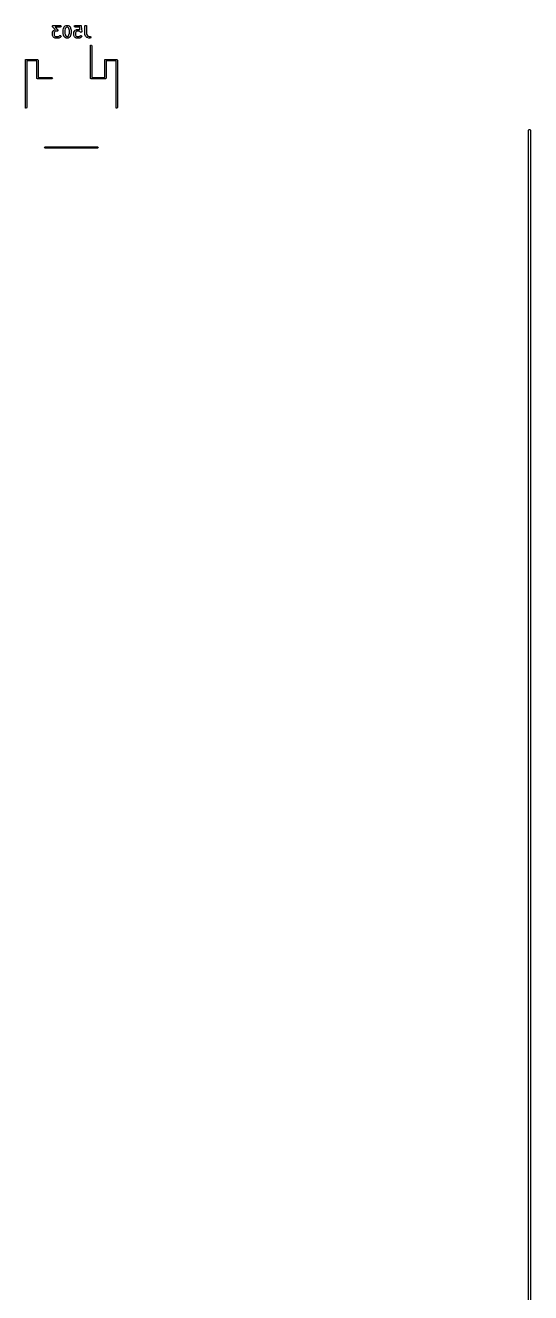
# Model space of a CAD drawing. Extents: x 54 to 297, y -260 to -31.
# Drawn here: x 181.9 to 227.1, y -147 to -33.6 of the extents above; entities that cross this region are included whole.
import ezdxf

# ---------------------------------------------------------------- set-up
doc = ezdxf.new("R2010")
doc.units = 0
doc.layers.add('BLACK', color=7, linetype='CONTINUOUS')

msp = doc.modelspace()

# ---------------------------------------------------------------- linework, layer by layer
at = {"layer": 'BLACK', "linetype": 'CONTINUOUS'}
for p, q in [((184.307, -33.6394), (184.31, -33.6342)), ((184.311, -33.6593), (184.307, -33.6394)), ((184.31, -33.6282), (184.323, -33.6124)), ((184.31, -33.6342), (184.31, -33.6282)), ((184.311, -33.6795), (184.311, -33.6593)), ((184.315, -33.6868), (184.311, -33.6795)), ((184.316, -33.6899), (184.315, -33.6868)), ((184.319, -33.6921), (184.316, -33.6899)), ((184.325, -33.7018), (184.319, -33.6921)), ((184.323, -33.6124), (184.333, -33.5949)), ((184.552, -33.962), (184.325, -33.7018)), ((184.333, -33.5949), (184.338, -33.5929)), ((184.338, -33.5929), (184.342, -33.5882)), ((184.342, -33.5882), (184.362, -33.5843)), ((184.362, -33.5843), (184.381, -33.5774)), ((184.381, -33.5774), (185, -33.5774)), ((184.423, -34.0279), (184.442, -34.0151)), ((184.442, -34.0151), (184.443, -34.0139)), ((184.443, -34.0139), (184.538, -33.9663)), ((184.538, -33.9663), (184.552, -33.962)), ((185, -33.7274), (184.546, -33.7274)), ((184.546, -33.7274), (184.771, -33.9839)), ((184.771, -33.9839), (184.777, -33.9936)), ((184.777, -33.9936), (184.779, -33.9958)), ((184.779, -33.9958), (184.78, -33.9989)), ((184.78, -33.9989), (184.784, -34.0062)), ((184.784, -34.0062), (184.785, -34.0264)), ((185, -33.5774), (185.026, -33.5819)), ((185.048, -33.7098), (185, -33.7274)), ((185.026, -33.5819), (185.065, -33.6149)), ((185.074, -33.6654), (185.048, -33.7098)), ((185.065, -33.6149), (185.074, -33.6654)), ((185.261, -34.0151), (185.308, -33.8247)), ((185.261, -34.0186), (185.261, -34.0151)), ((185.308, -33.8247), (185.313, -33.8128)), ((185.313, -33.8128), (185.314, -33.8093)), ((185.314, -33.8093), (185.361, -33.7141)), ((185.361, -33.7141), (185.375, -33.6961)), ((185.375, -33.6961), (185.376, -33.6946)), ((185.376, -33.6946), (185.423, -33.647)), ((185.452, -33.869), (185.408, -34.0426)), ((185.423, -33.647), (185.442, -33.6341)), ((185.442, -33.6341), (185.443, -33.6329)), ((185.443, -33.6329), (185.538, -33.5853)), ((185.49, -33.792), (185.452, -33.869)), ((185.521, -33.7616), (185.49, -33.792)), ((185.589, -33.7274), (185.521, -33.7616)), ((185.538, -33.5853), (185.563, -33.5779)), ((185.563, -33.5779), (185.567, -33.5789)), ((185.567, -33.5789), (185.571, -33.5774)), ((185.571, -33.5774), (185.667, -33.5774)), ((185.649, -33.7274), (185.589, -33.7274)), ((185.717, -33.7616), (185.649, -33.7274)), ((185.667, -33.5774), (185.692, -33.5819)), ((185.692, -33.5819), (185.696, -33.5848)), ((185.696, -33.5848), (185.7, -33.5853)), ((185.7, -33.5853), (185.795, -33.6329)), ((185.748, -33.792), (185.717, -33.7616)), ((185.786, -33.869), (185.748, -33.792)), ((185.83, -34.0426), (185.786, -33.869)), ((185.795, -33.6329), (185.813, -33.6463)), ((185.813, -33.6463), (185.815, -33.647)), ((185.815, -33.647), (185.863, -33.6946)), ((185.863, -33.6946), (185.875, -33.713)), ((185.875, -33.713), (185.877, -33.7141)), ((185.877, -33.7141), (185.924, -33.8093)), ((185.924, -33.8093), (185.928, -33.8217)), ((185.928, -33.8217), (185.93, -33.8247)), ((185.93, -33.8247), (185.978, -34.0151)), ((185.978, -34.0151), (185.979, -34.0301)), ((186.259, -33.6394), (186.285, -33.5949)), ((186.268, -33.6899), (186.259, -33.6394)), ((186.308, -33.7229), (186.268, -33.6899)), ((186.285, -33.5949), (186.333, -33.5774)), ((186.333, -33.7274), (186.308, -33.7229)), ((186.328, -34.0279), (186.346, -34.0151)), ((186.333, -33.5774), (186.81, -33.5774)), ((186.742, -33.7274), (186.333, -33.7274)), ((186.346, -34.0151), (186.347, -34.0139)), ((186.347, -34.0139), (186.443, -33.9663)), ((186.443, -33.9663), (186.468, -33.9588)), ((186.468, -33.9588), (186.472, -33.9599)), ((186.472, -33.9599), (186.476, -33.9583)), ((186.476, -33.9583), (186.714, -33.9583)), ((186.714, -33.9583), (186.74, -33.9629)), ((186.74, -33.9629), (186.743, -33.9657)), ((186.766, -33.9756), (186.742, -33.7274)), ((186.743, -33.9657), (186.748, -33.9663)), ((186.748, -33.9663), (186.766, -33.9756)), ((186.81, -33.5774), (186.813, -33.5781)), ((186.813, -33.5781), (186.815, -33.5776)), ((186.815, -33.5776), (186.818, -33.5789)), ((186.818, -33.5789), (186.835, -33.5819)), ((186.835, -33.5819), (186.847, -33.5921)), ((186.847, -33.5921), (186.862, -33.5987)), ((186.862, -33.5987), (186.866, -33.6081)), ((186.866, -33.6081), (186.874, -33.6149)), ((186.874, -33.6149), (186.877, -33.6306)), ((186.877, -33.6306), (186.884, -33.6449)), ((186.884, -33.6449), (186.932, -34.1211)), ((187.211, -33.6524), (187.215, -33.6267)), ((187.211, -34.3667), (187.211, -33.6524)), ((187.215, -33.6267), (187.248, -33.5874)), ((187.248, -33.5874), (187.299, -33.5785)), ((187.299, -33.5785), (187.343, -33.6042)), ((187.343, -33.6042), (187.361, -33.6524)), ((187.361, -33.6524), (187.361, -34.3545)), ((184.306, -34.2238), (184.31, -34.1982)), ((184.306, -34.4619), (184.306, -34.2238)), ((184.307, -34.4661), (184.306, -34.4619)), ((184.306, -34.4705), (184.307, -34.4661)), ((184.314, -34.4954), (184.306, -34.4705)), ((184.31, -34.1982), (184.313, -34.1947)), ((184.313, -34.1947), (184.314, -34.1903)), ((184.314, -34.1903), (184.361, -34.095)), ((184.361, -34.5907), (184.314, -34.4954)), ((184.361, -34.095), (184.375, -34.077)), ((184.363, -34.5918), (184.361, -34.5907)), ((184.376, -34.6102), (184.363, -34.5918)), ((184.375, -34.077), (184.376, -34.0755)), ((184.376, -34.0755), (184.423, -34.0279)), ((184.423, -34.6578), (184.376, -34.6102)), ((184.425, -34.6585), (184.423, -34.6578)), ((184.443, -34.6718), (184.425, -34.6585)), ((184.538, -34.7195), (184.443, -34.6718)), ((184.49, -34.173), (184.456, -34.2415)), ((184.456, -34.2415), (184.456, -34.4442)), ((184.456, -34.4442), (184.49, -34.5127)), ((184.521, -34.1426), (184.49, -34.173)), ((184.49, -34.5127), (184.521, -34.5431)), ((184.589, -34.1083), (184.521, -34.1426)), ((184.521, -34.5431), (184.589, -34.5774)), ((184.542, -34.72), (184.538, -34.7195)), ((184.546, -34.7229), (184.542, -34.72)), ((184.571, -34.7274), (184.546, -34.7229)), ((184.857, -34.7274), (184.571, -34.7274)), ((184.714, -34.1083), (184.589, -34.1083)), ((184.589, -34.5774), (184.839, -34.5774)), ((184.733, -34.1014), (184.714, -34.1083)), ((184.753, -34.0975), (184.733, -34.1014)), ((184.757, -34.0928), (184.753, -34.0975)), ((184.762, -34.0908), (184.757, -34.0928)), ((184.773, -34.0733), (184.762, -34.0908)), ((184.785, -34.0575), (184.773, -34.0733)), ((184.785, -34.0264), (184.788, -34.0464)), ((184.788, -34.0464), (184.785, -34.0515)), ((184.785, -34.0515), (184.785, -34.0575)), ((184.839, -34.5774), (184.908, -34.5431)), ((184.861, -34.7258), (184.857, -34.7274)), ((184.866, -34.7269), (184.861, -34.7258)), ((184.891, -34.7195), (184.866, -34.7269)), ((184.986, -34.6718), (184.891, -34.7195)), ((184.908, -34.5431), (184.947, -34.5041)), ((184.947, -34.5041), (184.968, -34.4892)), ((184.968, -34.4892), (185.019, -34.4847)), ((184.987, -34.6707), (184.986, -34.6718)), ((185.005, -34.6578), (184.987, -34.6707)), ((185.053, -34.6102), (185.005, -34.6578)), ((185.019, -34.4847), (185.061, -34.5141)), ((185.075, -34.5637), (185.053, -34.6102)), ((185.061, -34.5141), (185.075, -34.5637)), ((185.258, -34.0333), (185.261, -34.0186)), ((185.258, -34.2714), (185.258, -34.0333)), ((185.26, -34.2747), (185.258, -34.2714)), ((185.261, -34.2896), (185.26, -34.2747)), ((185.308, -34.4801), (185.261, -34.2896)), ((185.31, -34.483), (185.308, -34.4801)), ((185.314, -34.4954), (185.31, -34.483)), ((185.361, -34.5907), (185.314, -34.4954)), ((185.363, -34.5918), (185.361, -34.5907)), ((185.376, -34.6102), (185.363, -34.5918)), ((185.423, -34.6578), (185.376, -34.6102)), ((185.408, -34.0426), (185.408, -34.2622)), ((185.408, -34.2622), (185.452, -34.4357)), ((185.425, -34.6585), (185.423, -34.6578)), ((185.443, -34.6718), (185.425, -34.6585)), ((185.538, -34.7195), (185.443, -34.6718)), ((185.452, -34.4357), (185.49, -34.5127)), ((185.49, -34.5127), (185.521, -34.5431)), ((185.521, -34.5431), (185.589, -34.5774)), ((185.542, -34.72), (185.538, -34.7195)), ((185.546, -34.7229), (185.542, -34.72)), ((185.571, -34.7274), (185.546, -34.7229)), ((185.667, -34.7274), (185.571, -34.7274)), ((185.589, -34.5774), (185.649, -34.5774)), ((185.649, -34.5774), (185.717, -34.5431)), ((185.671, -34.7258), (185.667, -34.7274)), ((185.675, -34.7269), (185.671, -34.7258)), ((185.7, -34.7195), (185.675, -34.7269)), ((185.795, -34.6718), (185.7, -34.7195)), ((185.717, -34.5431), (185.748, -34.5127)), ((185.748, -34.5127), (185.786, -34.4357)), ((185.786, -34.4357), (185.83, -34.2622)), ((185.797, -34.6707), (185.795, -34.6718)), ((185.815, -34.6578), (185.797, -34.6707)), ((185.863, -34.6102), (185.815, -34.6578)), ((185.83, -34.2622), (185.83, -34.0426)), ((185.877, -34.5907), (185.863, -34.6087)), ((185.863, -34.6087), (185.863, -34.6102)), ((185.924, -34.4954), (185.877, -34.5907)), ((185.925, -34.4919), (185.924, -34.4954)), ((185.93, -34.4801), (185.925, -34.4919)), ((185.978, -34.2896), (185.93, -34.4801)), ((185.98, -34.2714), (185.977, -34.2862)), ((185.977, -34.2862), (185.978, -34.2896)), ((185.979, -34.0301), (185.98, -34.0333)), ((185.98, -34.0333), (185.98, -34.2714)), ((186.211, -34.2238), (186.215, -34.1982)), ((186.211, -34.4619), (186.211, -34.2238)), ((186.212, -34.4661), (186.211, -34.4619)), ((186.211, -34.4705), (186.212, -34.4661)), ((186.219, -34.4954), (186.211, -34.4705)), ((186.215, -34.1982), (186.218, -34.1947)), ((186.218, -34.1947), (186.219, -34.1903)), ((186.219, -34.1903), (186.266, -34.095)), ((186.266, -34.5907), (186.219, -34.4954)), ((186.266, -34.095), (186.28, -34.077)), ((186.267, -34.5918), (186.266, -34.5907)), ((186.28, -34.6102), (186.267, -34.5918)), ((186.28, -34.0755), (186.328, -34.0279)), ((186.28, -34.077), (186.28, -34.0755)), ((186.328, -34.6578), (186.28, -34.6102)), ((186.329, -34.6585), (186.328, -34.6578)), ((186.347, -34.6718), (186.329, -34.6585)), ((186.443, -34.7195), (186.347, -34.6718)), ((186.395, -34.173), (186.361, -34.2415)), ((186.361, -34.2415), (186.361, -34.4442)), ((186.361, -34.4442), (186.395, -34.5127)), ((186.425, -34.1426), (186.395, -34.173)), ((186.395, -34.5127), (186.425, -34.5431)), ((186.494, -34.1083), (186.425, -34.1426)), ((186.425, -34.5431), (186.494, -34.5774)), ((186.447, -34.72), (186.443, -34.7195)), ((186.451, -34.7229), (186.447, -34.72)), ((186.476, -34.7274), (186.451, -34.7229)), ((186.714, -34.7274), (186.476, -34.7274)), ((186.697, -34.1083), (186.494, -34.1083)), ((186.494, -34.5774), (186.697, -34.5774)), ((186.765, -34.1426), (186.697, -34.1083)), ((186.697, -34.5774), (186.765, -34.5431)), ((186.718, -34.7258), (186.714, -34.7274)), ((186.723, -34.7269), (186.718, -34.7258)), ((186.748, -34.7195), (186.723, -34.7269)), ((186.843, -34.6718), (186.748, -34.7195)), ((186.804, -34.1816), (186.765, -34.1426)), ((186.765, -34.5431), (186.804, -34.5041)), ((186.805, -34.1818), (186.804, -34.1816)), ((186.804, -34.5041), (186.825, -34.4892)), ((186.805, -34.1823), (186.805, -34.1818)), ((186.828, -34.1926), (186.805, -34.1823)), ((186.825, -34.4892), (186.877, -34.4847)), ((186.851, -34.2033), (186.828, -34.1926)), ((186.844, -34.6707), (186.843, -34.6718)), ((186.863, -34.6578), (186.844, -34.6707)), ((186.852, -34.2034), (186.851, -34.2032)), ((186.851, -34.2032), (186.851, -34.2033)), ((186.876, -34.1965), (186.852, -34.2034)), ((186.91, -34.6102), (186.863, -34.6578)), ((186.9, -34.19), (186.876, -34.1965)), ((186.877, -34.4847), (186.919, -34.5141)), ((186.901, -34.1895), (186.9, -34.1896)), ((186.9, -34.1896), (186.9, -34.19)), ((186.915, -34.1686), (186.901, -34.1895)), ((186.932, -34.5637), (186.91, -34.6102)), ((186.93, -34.148), (186.915, -34.1686)), ((186.919, -34.5141), (186.932, -34.5637)), ((186.932, -34.1211), (186.93, -34.1471)), ((186.93, -34.1471), (186.93, -34.1475)), ((186.93, -34.1475), (186.93, -34.148)), ((187.211, -34.3682), (187.211, -34.3667)), ((187.215, -34.3904), (187.211, -34.3682)), ((187.262, -34.5332), (187.215, -34.3904)), ((187.265, -34.5368), (187.262, -34.5332)), ((187.265, -34.5412), (187.265, -34.5368)), ((187.28, -34.5626), (187.265, -34.5412)), ((187.376, -34.6578), (187.28, -34.5626)), ((187.361, -34.3545), (187.399, -34.469)), ((187.38, -34.6597), (187.376, -34.6578)), ((187.382, -34.6635), (187.38, -34.6597)), ((187.405, -34.6759), (187.382, -34.6635)), ((187.399, -34.469), (187.469, -34.5392)), ((187.548, -34.7235), (187.405, -34.6759)), ((187.469, -34.5392), (187.584, -34.5774)), ((187.549, -34.7235), (187.548, -34.7235)), ((187.571, -34.7274), (187.549, -34.7235)), ((187.667, -34.7274), (187.571, -34.7274)), ((187.584, -34.5774), (187.667, -34.5774)), ((187.667, -34.5774), (187.692, -34.5819)), ((187.715, -34.7098), (187.667, -34.7274)), ((187.692, -34.5819), (187.732, -34.6149)), ((187.741, -34.6654), (187.715, -34.7098)), ((187.732, -34.6149), (187.741, -34.6654)), ((187.7, -35.4), (187.718, -35.3576)), ((187.7, -38.29), (187.7, -35.4)), ((187.718, -35.3576), (187.76, -35.34)), ((187.76, -35.34), (187.802, -35.3576)), ((187.802, -35.3576), (187.82, -35.4)), ((187.82, -35.4), (187.82, -38.23)), ((181.88, -36.69), (181.898, -36.6476)), ((181.88, -40.94), (181.88, -36.69)), ((181.898, -36.6476), (181.94, -36.63)), ((181.94, -36.63), (182.96, -36.63)), ((182.9, -36.75), (182, -36.75)), ((182, -36.75), (182, -40.94)), ((182.9, -38.29), (182.9, -36.75)), ((182.96, -36.63), (183.002, -36.6476)), ((183.002, -36.6476), (183.02, -36.69)), ((183.02, -36.69), (183.02, -38.23)), ((188.98, -36.69), (188.998, -36.6476)), ((188.98, -38.23), (188.98, -36.69)), ((188.998, -36.6476), (189.04, -36.63)), ((189.04, -36.63), (190.06, -36.63)), ((190, -36.75), (189.1, -36.75)), ((189.1, -36.75), (189.1, -38.29)), ((190, -40.94), (190, -36.75)), ((190.06, -36.63), (190.102, -36.6476)), ((190.102, -36.6476), (190.12, -36.69)), ((190.12, -36.69), (190.12, -40.94)), ((182.918, -38.3324), (182.9, -38.29)), ((182.96, -38.35), (182.918, -38.3324)), ((184.24, -38.35), (182.96, -38.35)), ((183.02, -38.23), (184.24, -38.23)), ((184.24, -38.23), (184.282, -38.2476)), ((184.282, -38.3324), (184.24, -38.35)), ((184.282, -38.2476), (184.3, -38.29)), ((184.3, -38.29), (184.282, -38.3324)), ((187.718, -38.3324), (187.7, -38.29)), ((187.76, -38.35), (187.718, -38.3324)), ((189.04, -38.35), (187.76, -38.35)), ((187.82, -38.23), (188.98, -38.23)), ((189.082, -38.3324), (189.04, -38.35)), ((189.1, -38.29), (189.082, -38.3324)), ((181.898, -40.9824), (181.88, -40.94)), ((181.94, -41), (181.898, -40.9824)), ((181.982, -40.9824), (181.94, -41)), ((182, -40.94), (181.982, -40.9824)), ((190.018, -40.9824), (190, -40.94)), ((190.06, -41), (190.018, -40.9824)), ((190.102, -40.9824), (190.06, -41)), ((190.12, -40.94), (190.102, -40.9824)), ((226.9, -43), (226.919, -42.9412)), ((226.9, -248), (226.9, -43)), ((226.919, -42.9412), (226.969, -42.9049)), ((226.969, -42.9049), (227.031, -42.9049)), ((227.031, -42.9049), (227.081, -42.9412)), ((227.081, -42.9412), (227.1, -43)), ((227.1, -43), (227.1, -248)), ((183.6, -44.51), (183.618, -44.4676)), ((183.618, -44.5524), (183.6, -44.51)), ((183.618, -44.4676), (183.66, -44.45)), ((183.66, -44.57), (183.618, -44.5524)), ((183.66, -44.45), (188.34, -44.45)), ((188.34, -44.57), (183.66, -44.57)), ((188.34, -44.45), (188.382, -44.4676)), ((188.382, -44.5524), (188.34, -44.57)), ((188.382, -44.4676), (188.4, -44.51)), ((188.4, -44.51), (188.382, -44.5524))]:
    msp.add_line(p, q, dxfattribs=at)

doc.saveas('drawing.dxf')
